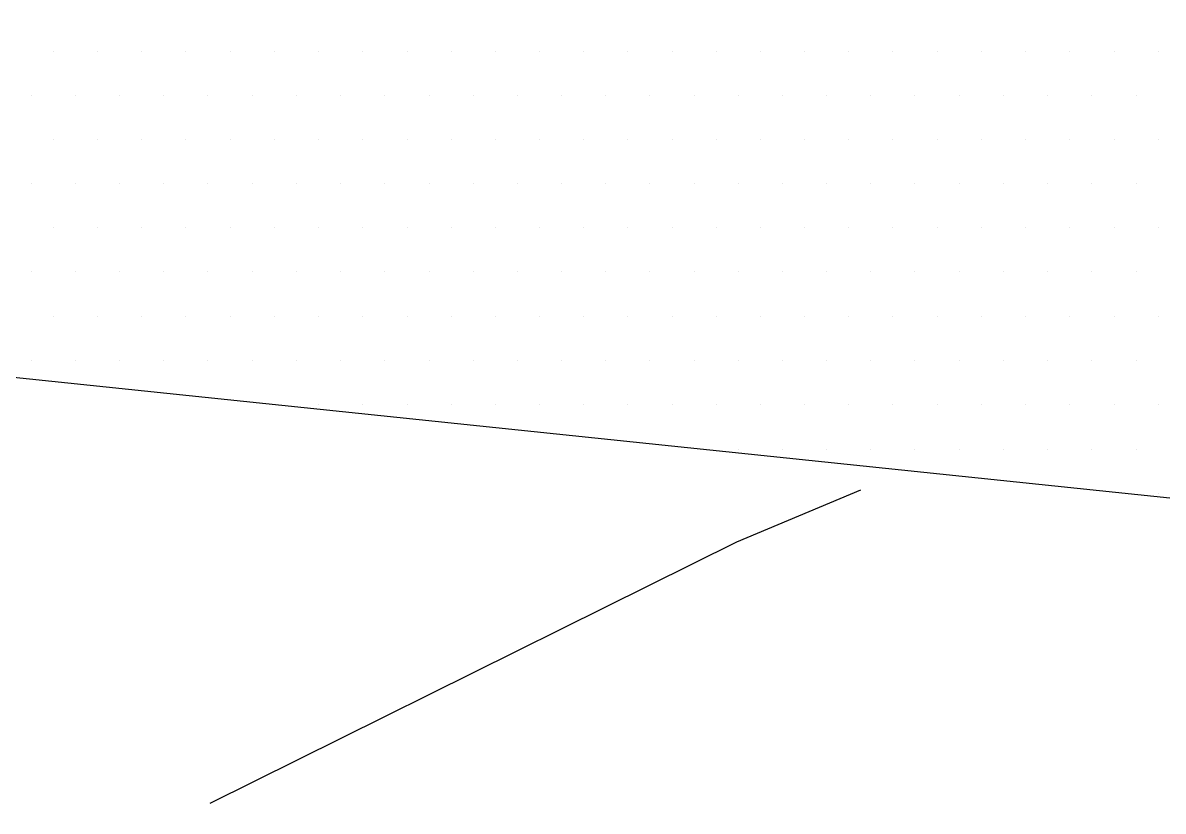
# Model space of a CAD drawing. Header units: metres. Extents: x 9606 to 9900, y 4805 to 4952.
# Drawn here: x 9863.2971 to 9863.7706, y 4854.4072 to 4854.7345 of the extents above; entities that cross this region are included whole.
import ezdxf

# ---------------------------------------------------------------- set-up
doc = ezdxf.new("R2010")
doc.units = ezdxf.units.M
doc.header["$LTSCALE"] = 2
doc.linetypes.add('CACHEX2', pattern=[0.75, 0.5, -0.25])
for name, color, linetype in [('CARTOUCHE', 7, 'Continuous'), ('LOGO', 4, 'Continuous'), ('rosace', 7, 'Continuous')]:
    doc.layers.add(name, color=color, linetype=linetype)

# ---------------------------------------------------------------- blocks, each defined once
blk = doc.blocks.new('A$C715108E3')
at = {"layer": 'LOGO', "color": 131}
for p, q in [((-17.1296, -2.507), (-17.1296, -2.507)), ((-17.0377, -2.507), (-17.0377, -2.507)), ((-16.9465, -2.507), (-16.9465, -2.507)), ((-16.8544, -2.507), (-16.8544, -2.507)), ((-16.7626, -2.507), (-16.7626, -2.507)), ((-16.6712, -2.507), (-16.6712, -2.507)), ((-16.5793, -2.507), (-16.5793, -2.507)), ((-16.4875, -2.507), (-16.4875, -2.507)), ((-16.3955, -2.507), (-16.3955, -2.507)), ((-16.3042, -2.507), (-16.3042, -2.507)), ((-16.2122, -2.507), (-16.2122, -2.507)), ((-16.1205, -2.507), (-16.1205, -2.507)), ((-16.0289, -2.507), (-16.0289, -2.507)), ((-15.9369, -2.507), (-15.9369, -2.507)), ((-15.8452, -2.507), (-15.8452, -2.507)), ((-15.7536, -2.507), (-15.7536, -2.507)), ((-15.6619, -2.507), (-15.6619, -2.507)), ((-15.5699, -2.507), (-15.5699, -2.507)), ((-15.4785, -2.507), (-15.4785, -2.507)), ((-15.3868, -2.507), (-15.3868, -2.507)), ((-15.2948, -2.507), (-15.2948, -2.507)), ((-15.203, -2.507), (-15.203, -2.507)), ((-15.1115, -2.507), (-15.1115, -2.507)), ((-15.0197, -2.507), (-15.0197, -2.507)), ((-14.9278, -2.507), (-14.9278, -2.507)), ((-14.8364, -2.507), (-14.8364, -2.507)), ((-17.1753, -2.5983), (-17.1753, -2.5983)), ((-17.084, -2.5983), (-17.084, -2.5983)), ((-16.992, -2.5983), (-16.992, -2.5983)), ((-16.9002, -2.5983), (-16.9002, -2.5983)), ((-16.8087, -2.5983), (-16.8087, -2.5983)), ((-16.7169, -2.5983), (-16.7169, -2.5983)), ((-16.625, -2.5983), (-16.625, -2.5983)), ((-16.5336, -2.5983), (-16.5336, -2.5983)), ((-16.4418, -2.5983), (-16.4418, -2.5983)), ((-16.3497, -2.5983), (-16.3497, -2.5983)), ((-16.2577, -2.5983), (-16.2577, -2.5983)), ((-16.1666, -2.5983), (-16.1666, -2.5983)), ((-16.0746, -2.5983), (-16.0746, -2.5983)), ((-15.983, -2.5983), (-15.983, -2.5983)), ((-15.8913, -2.5983), (-15.8913, -2.5983)), ((-15.7997, -2.5983), (-15.7997, -2.5983)), ((-15.7077, -2.5983), (-15.7077, -2.5983)), ((-15.616, -2.5983), (-15.616, -2.5983)), ((-15.5244, -2.5983), (-15.5244, -2.5983)), ((-15.4324, -2.5983), (-15.4324, -2.5983)), ((-15.3411, -2.5983), (-15.3411, -2.5983)), ((-15.2491, -2.5983), (-15.2491, -2.5983)), ((-15.1572, -2.5983), (-15.1572, -2.5983)), ((-15.0654, -2.5983), (-15.0654, -2.5983)), ((-14.9739, -2.5983), (-14.9739, -2.5983)), ((-14.8821, -2.5983), (-14.8821, -2.5983)), ((-17.1296, -2.6898), (-17.1296, -2.6898)), ((-17.0377, -2.6898), (-17.0377, -2.6898)), ((-16.9465, -2.6898), (-16.9465, -2.6898)), ((-16.8544, -2.6898), (-16.8544, -2.6898)), ((-16.7626, -2.6898), (-16.7626, -2.6898)), ((-16.6712, -2.6898), (-16.6712, -2.6898)), ((-16.5793, -2.6898), (-16.5793, -2.6898)), ((-16.4875, -2.6898), (-16.4875, -2.6898)), ((-16.3955, -2.6898), (-16.3955, -2.6898)), ((-16.3042, -2.6898), (-16.3042, -2.6898)), ((-16.2122, -2.6898), (-16.2122, -2.6898)), ((-16.1205, -2.6898), (-16.1205, -2.6898)), ((-16.0289, -2.6898), (-16.0289, -2.6898)), ((-15.9369, -2.6898), (-15.9369, -2.6898)), ((-15.8452, -2.6898), (-15.8452, -2.6898)), ((-15.7536, -2.6898), (-15.7536, -2.6898)), ((-15.6619, -2.6898), (-15.6619, -2.6898)), ((-15.5699, -2.6898), (-15.5699, -2.6898)), ((-15.4785, -2.6898), (-15.4785, -2.6898)), ((-15.3868, -2.6898), (-15.3868, -2.6898)), ((-15.2948, -2.6898), (-15.2948, -2.6898)), ((-15.203, -2.6898), (-15.203, -2.6898)), ((-15.1115, -2.6898), (-15.1115, -2.6898)), ((-15.0197, -2.6898), (-15.0197, -2.6898)), ((-14.9278, -2.6898), (-14.9278, -2.6898)), ((-14.8364, -2.6898), (-14.8364, -2.6898)), ((-17.1753, -2.782), (-17.1753, -2.782)), ((-17.084, -2.782), (-17.084, -2.782)), ((-16.992, -2.782), (-16.992, -2.782)), ((-16.9002, -2.782), (-16.9002, -2.782)), ((-16.8087, -2.782), (-16.8087, -2.782)), ((-16.7169, -2.782), (-16.7169, -2.782)), ((-16.625, -2.782), (-16.625, -2.782)), ((-16.5336, -2.782), (-16.5336, -2.782)), ((-16.4418, -2.782), (-16.4418, -2.782)), ((-16.3497, -2.782), (-16.3497, -2.782)), ((-16.2577, -2.782), (-16.2577, -2.782)), ((-16.1666, -2.782), (-16.1666, -2.782)), ((-16.0746, -2.782), (-16.0746, -2.782)), ((-15.983, -2.782), (-15.983, -2.782)), ((-15.8913, -2.782), (-15.8913, -2.782)), ((-15.7997, -2.782), (-15.7997, -2.782)), ((-15.7077, -2.782), (-15.7077, -2.782)), ((-15.616, -2.782), (-15.616, -2.782)), ((-15.5244, -2.782), (-15.5244, -2.782)), ((-15.4324, -2.782), (-15.4324, -2.782)), ((-15.3411, -2.782), (-15.3411, -2.782)), ((-15.2491, -2.782), (-15.2491, -2.782)), ((-15.1572, -2.782), (-15.1572, -2.782)), ((-15.0654, -2.782), (-15.0654, -2.782)), ((-14.9739, -2.782), (-14.9739, -2.782)), ((-14.8821, -2.782), (-14.8821, -2.782)), ((-17.1296, -2.8736), (-17.1296, -2.8736)), ((-17.0377, -2.8736), (-17.0377, -2.8736)), ((-16.9465, -2.8736), (-16.9465, -2.8736)), ((-16.8544, -2.8736), (-16.8544, -2.8736)), ((-16.7626, -2.8736), (-16.7626, -2.8736)), ((-16.6712, -2.8736), (-16.6712, -2.8736)), ((-16.5793, -2.8736), (-16.5793, -2.8736)), ((-16.4875, -2.8736), (-16.4875, -2.8736)), ((-16.3955, -2.8736), (-16.3955, -2.8736)), ((-16.3042, -2.8736), (-16.3042, -2.8736)), ((-16.2122, -2.8736), (-16.2122, -2.8736)), ((-16.1205, -2.8736), (-16.1205, -2.8736)), ((-16.0289, -2.8736), (-16.0289, -2.8736)), ((-15.9369, -2.8736), (-15.9369, -2.8736)), ((-15.8452, -2.8736), (-15.8452, -2.8736)), ((-15.7536, -2.8736), (-15.7536, -2.8736)), ((-15.6619, -2.8736), (-15.6619, -2.8736)), ((-15.5699, -2.8736), (-15.5699, -2.8736)), ((-15.4785, -2.8736), (-15.4785, -2.8736)), ((-15.3868, -2.8736), (-15.3868, -2.8736)), ((-15.2948, -2.8736), (-15.2948, -2.8736)), ((-15.203, -2.8736), (-15.203, -2.8736)), ((-15.1115, -2.8736), (-15.1115, -2.8736)), ((-15.0197, -2.8736), (-15.0197, -2.8736)), ((-14.9278, -2.8736), (-14.9278, -2.8736)), ((-14.8364, -2.8736), (-14.8364, -2.8736)), ((-17.1753, -2.9649), (-17.1753, -2.9649)), ((-17.084, -2.9649), (-17.084, -2.9649)), ((-16.992, -2.9649), (-16.992, -2.9649)), ((-16.9002, -2.9649), (-16.9002, -2.9649)), ((-16.8087, -2.9649), (-16.8087, -2.9649)), ((-16.7169, -2.9649), (-16.7169, -2.9649)), ((-16.625, -2.9649), (-16.625, -2.9649)), ((-16.5336, -2.9649), (-16.5336, -2.9649)), ((-16.4418, -2.9649), (-16.4418, -2.9649)), ((-16.3497, -2.9649), (-16.3497, -2.9649)), ((-16.2577, -2.9649), (-16.2577, -2.9649)), ((-16.1666, -2.9649), (-16.1666, -2.9649)), ((-16.0746, -2.9649), (-16.0746, -2.9649)), ((-15.983, -2.9649), (-15.983, -2.9649)), ((-15.8913, -2.9649), (-15.8913, -2.9649)), ((-15.7997, -2.9649), (-15.7997, -2.9649)), ((-15.7077, -2.9649), (-15.7077, -2.9649)), ((-15.616, -2.9649), (-15.616, -2.9649)), ((-15.5244, -2.9649), (-15.5244, -2.9649)), ((-15.4324, -2.9649), (-15.4324, -2.9649)), ((-15.3411, -2.9649), (-15.3411, -2.9649)), ((-15.2491, -2.9649), (-15.2491, -2.9649)), ((-15.1572, -2.9649), (-15.1572, -2.9649)), ((-15.0654, -2.9649), (-15.0654, -2.9649)), ((-14.9739, -2.9649), (-14.9739, -2.9649)), ((-14.8821, -2.9649), (-14.8821, -2.9649)), ((-17.1296, -3.0573), (-17.1296, -3.0573)), ((-17.0377, -3.0573), (-17.0377, -3.0573)), ((-16.9465, -3.0573), (-16.9465, -3.0573)), ((-16.8544, -3.0573), (-16.8544, -3.0573)), ((-16.7626, -3.0573), (-16.7626, -3.0573)), ((-16.6712, -3.0573), (-16.6712, -3.0573)), ((-16.5793, -3.0573), (-16.5793, -3.0573)), ((-16.4875, -3.0573), (-16.4875, -3.0573)), ((-16.3955, -3.0573), (-16.3955, -3.0573)), ((-16.3042, -3.0573), (-16.3042, -3.0573)), ((-16.2122, -3.0573), (-16.2122, -3.0573)), ((-16.1205, -3.0573), (-16.1205, -3.0573)), ((-16.0289, -3.0573), (-16.0289, -3.0573)), ((-15.9369, -3.0573), (-15.9369, -3.0573)), ((-15.8452, -3.0573), (-15.8452, -3.0573)), ((-15.7536, -3.0573), (-15.7536, -3.0573)), ((-15.6619, -3.0573), (-15.6619, -3.0573)), ((-15.5699, -3.0573), (-15.5699, -3.0573)), ((-15.4785, -3.0573), (-15.4785, -3.0573)), ((-15.3868, -3.0573), (-15.3868, -3.0573)), ((-15.2948, -3.0573), (-15.2948, -3.0573)), ((-15.203, -3.0573), (-15.203, -3.0573)), ((-15.1115, -3.0573), (-15.1115, -3.0573)), ((-15.0197, -3.0573), (-15.0197, -3.0573)), ((-14.9278, -3.0573), (-14.9278, -3.0573)), ((-14.8364, -3.0573), (-14.8364, -3.0573)), ((-17.1753, -3.1485), (-17.1753, -3.1485)), ((-17.084, -3.1485), (-17.084, -3.1485)), ((-16.992, -3.1485), (-16.992, -3.1485)), ((-16.9002, -3.1485), (-16.9002, -3.1485)), ((-16.8087, -3.1485), (-16.8087, -3.1485)), ((-16.7169, -3.1485), (-16.7169, -3.1485)), ((-16.625, -3.1485), (-16.625, -3.1485)), ((-16.5336, -3.1485), (-16.5336, -3.1485)), ((-16.4418, -3.1485), (-16.4418, -3.1485)), ((-16.3497, -3.1485), (-16.3497, -3.1485)), ((-16.2577, -3.1485), (-16.2577, -3.1485)), ((-16.1666, -3.1485), (-16.1666, -3.1485)), ((-16.0746, -3.1485), (-16.0746, -3.1485)), ((-15.983, -3.1485), (-15.983, -3.1485)), ((-15.8913, -3.1485), (-15.8913, -3.1485)), ((-15.7997, -3.1485), (-15.7997, -3.1485)), ((-15.7077, -3.1485), (-15.7077, -3.1485)), ((-15.616, -3.1485), (-15.616, -3.1485)), ((-15.5244, -3.1485), (-15.5244, -3.1485)), ((-15.4324, -3.1485), (-15.4324, -3.1485)), ((-15.3411, -3.1485), (-15.3411, -3.1485)), ((-15.2491, -3.1485), (-15.2491, -3.1485)), ((-15.1572, -3.1485), (-15.1572, -3.1485)), ((-15.0654, -3.1485), (-15.0654, -3.1485)), ((-14.9739, -3.1485), (-14.9739, -3.1485)), ((-14.8821, -3.1485), (-14.8821, -3.1485)), ((-16.664, -3.24), (-16.664, -3.24)), ((-16.5793, -3.24), (-16.5793, -3.24)), ((-16.4875, -3.24), (-16.4875, -3.24)), ((-16.3955, -3.24), (-16.3955, -3.24)), ((-16.3042, -3.24), (-16.3042, -3.24)), ((-16.2122, -3.24), (-16.2122, -3.24)), ((-16.1205, -3.24), (-16.1205, -3.24)), ((-16.0289, -3.24), (-16.0289, -3.24)), ((-15.9369, -3.24), (-15.9369, -3.24)), ((-15.8452, -3.24), (-15.8452, -3.24)), ((-15.7536, -3.24), (-15.7536, -3.24)), ((-15.6619, -3.24), (-15.6619, -3.24)), ((-15.5699, -3.24), (-15.5699, -3.24)), ((-15.4785, -3.24), (-15.4785, -3.24)), ((-15.3868, -3.24), (-15.3868, -3.24)), ((-15.2948, -3.24), (-15.2948, -3.24)), ((-15.203, -3.24), (-15.203, -3.24)), ((-15.1115, -3.24), (-15.1115, -3.24)), ((-15.0197, -3.24), (-15.0197, -3.24)), ((-14.9278, -3.24), (-14.9278, -3.24)), ((-14.8364, -3.24), (-14.8364, -3.24)), ((-15.7843, -3.3324), (-15.7843, -3.3324)), ((-15.7077, -3.3324), (-15.7077, -3.3324)), ((-15.616, -3.3324), (-15.616, -3.3324)), ((-15.5244, -3.3324), (-15.5244, -3.3324)), ((-15.4324, -3.3324), (-15.4324, -3.3324)), ((-15.3411, -3.3324), (-15.3411, -3.3324)), ((-15.2491, -3.3324), (-15.2491, -3.3324)), ((-15.1572, -3.3324), (-15.1572, -3.3324)), ((-15.0654, -3.3324), (-15.0654, -3.3324)), ((-14.9739, -3.3324), (-14.9739, -3.3324)), ((-14.8821, -3.3324), (-14.8821, -3.3324)), ((-14.9046, -3.4237), (-14.9046, -3.4237)), ((-14.8364, -3.4237), (-14.8364, -3.4237))]:
    blk.add_line(p, q, dxfattribs=at)
blk.add_lwpolyline([(-17.4242, -1.4573), (-18.4152, -2.5691), (-18.6566, -2.9311), (-18.705, -3.0278), (-11.9873, -3.7284), (-11.0696, -3.3901), (-10.6346, -2.9311), (-6.8859, 2.3168), (-8.5773, 2.3168), (-9.0123, 2.2688), (-11.5252, -1.2823), (-12.7091, 1.3505), (-13.4102, 1.1331), (-14.1349, 0.795), (-14.1589, 0.6743), (-12.951, -2.0066)], close=True, dxfattribs=at)
blk = doc.blocks.new('A$C581E6685')
at = {"layer": 'rosace', "color": 32, "linetype": 'CACHEX2', "ltscale": 1.5}
blk.add_ellipse((-38.0538, 23.8138), major_axis=(-19.0311, -3.534), ratio=0.590567, dxfattribs=at)
at = {"layer": 'rosace', "color": 32}
blk.add_ellipse((-37.6144, 23.8499), major_axis=(-13.5768, -4.2839), ratio=0.791971, dxfattribs=at)
at = {"layer": 'CARTOUCHE'}
blk.add_blockref('A$C715108E3', (-31.6739, 36.3189), dxfattribs=at)

msp = doc.modelspace()

# ---------------------------------------------------------------- block references
at = {"layer": 'CARTOUCHE', "xscale": 0.2, "yscale": 0.2, "zscale": 0.2}
msp.add_blockref('A$C581E6685', (9873.0705, 4847.96026), dxfattribs=at)

doc.saveas('drawing.dxf')
